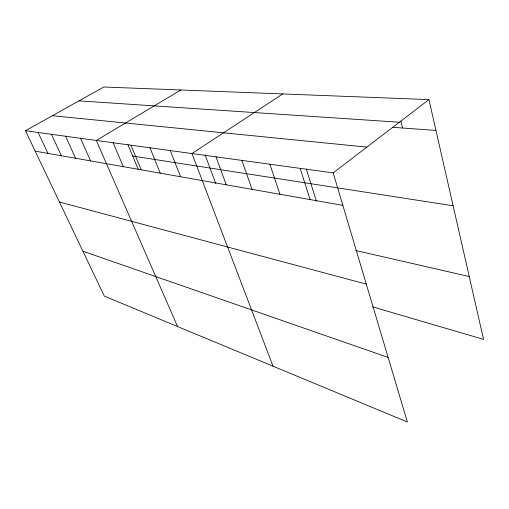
<?xml version="1.0" encoding="UTF-8"?>
<svg xmlns="http://www.w3.org/2000/svg" width="509" height="509" viewBox="0 0 509 509"><rect width="100%" height="100%" fill="white"/><g stroke="black" fill="none" stroke-linecap="round" stroke-linejoin="round"><path stroke-width="0.76" d="M333.185 172.901L407.359 421.999L104.326 296.117L25.45 130.737L333.185 172.901L428.947 99.605L483.55 339.376L372.703 306.882M282.743 93.936L191.976 153.553L273.021 366.194M180.86 89.985L96.322 140.446L177.552 326.536M25.45 130.737L103.823 87.001L428.947 99.605M78.99 100.858L399.374 122.243M392.515 127.269L435.971 130.45M52.37 115.715L366.881 147.114M132.709 156.059L453.131 205.795M35.178 151.135L342.843 205.35M355.912 250.549L469.241 276.54M59.445 202.016L366.302 284.117M82.91 251.211L388.132 357.42M38.118 132.474L47.935 153.381M51.473 134.306L61.385 155.754M65.585 136.24L75.58 158.254M80.511 138.283L90.583 160.895M113.106 142.749L123.312 166.666M127.924 144.626L138.384 169.637M130.953 145.192L141.209 169.815M149.964 147.801L160.252 173.175M170.261 150.581L180.568 176.75M205.038 154.742L215.784 183.533M215.994 156.842L226.257 184.805M241.877 160.392L252.07 189.354M269.853 164.222L279.931 194.266M300.189 168.377L310.089 199.579M306.24 168.81L316.382 201.131M400.882 121.148L402.581 128.007"/></g></svg>
